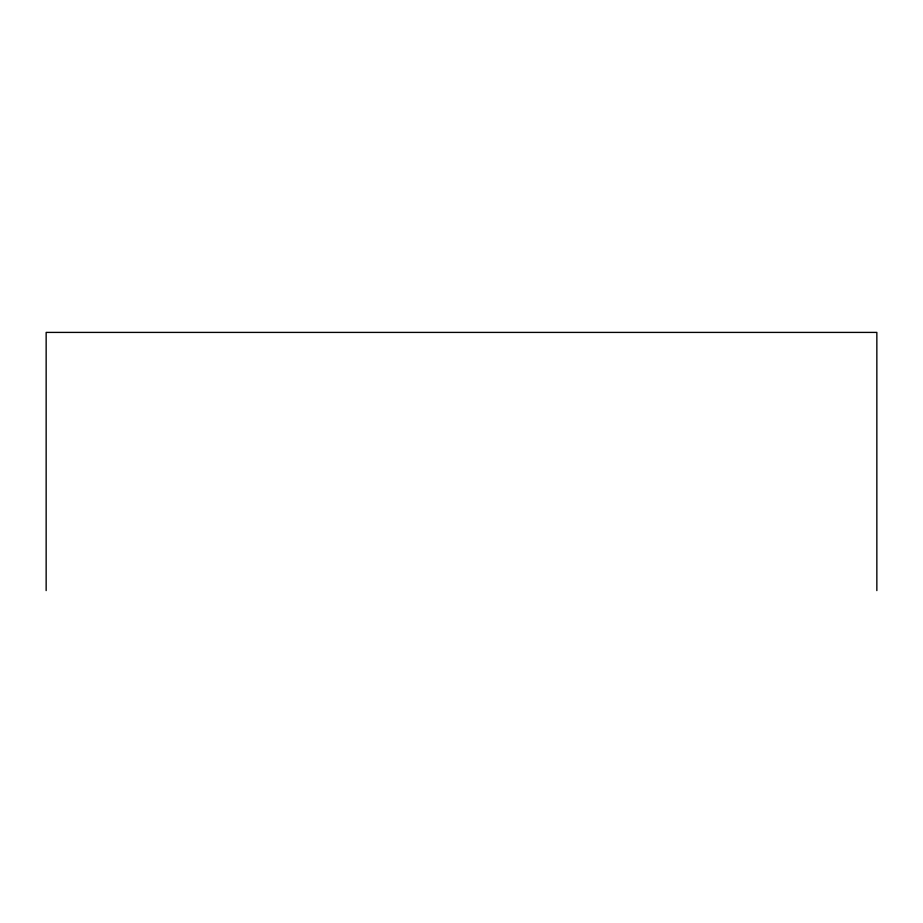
<?xml version="1.0" encoding="UTF-8"?>
<svg xmlns="http://www.w3.org/2000/svg" width="923" height="923" viewBox="0 0 923 923"><rect width="100%" height="100%" fill="white"/><g stroke="black" fill="none" stroke-linecap="round" stroke-linejoin="round"><path stroke-width="1.38" d="M876.85 590.593L876.85 332.407L46.15 332.407L46.15 590.593"/></g></svg>
